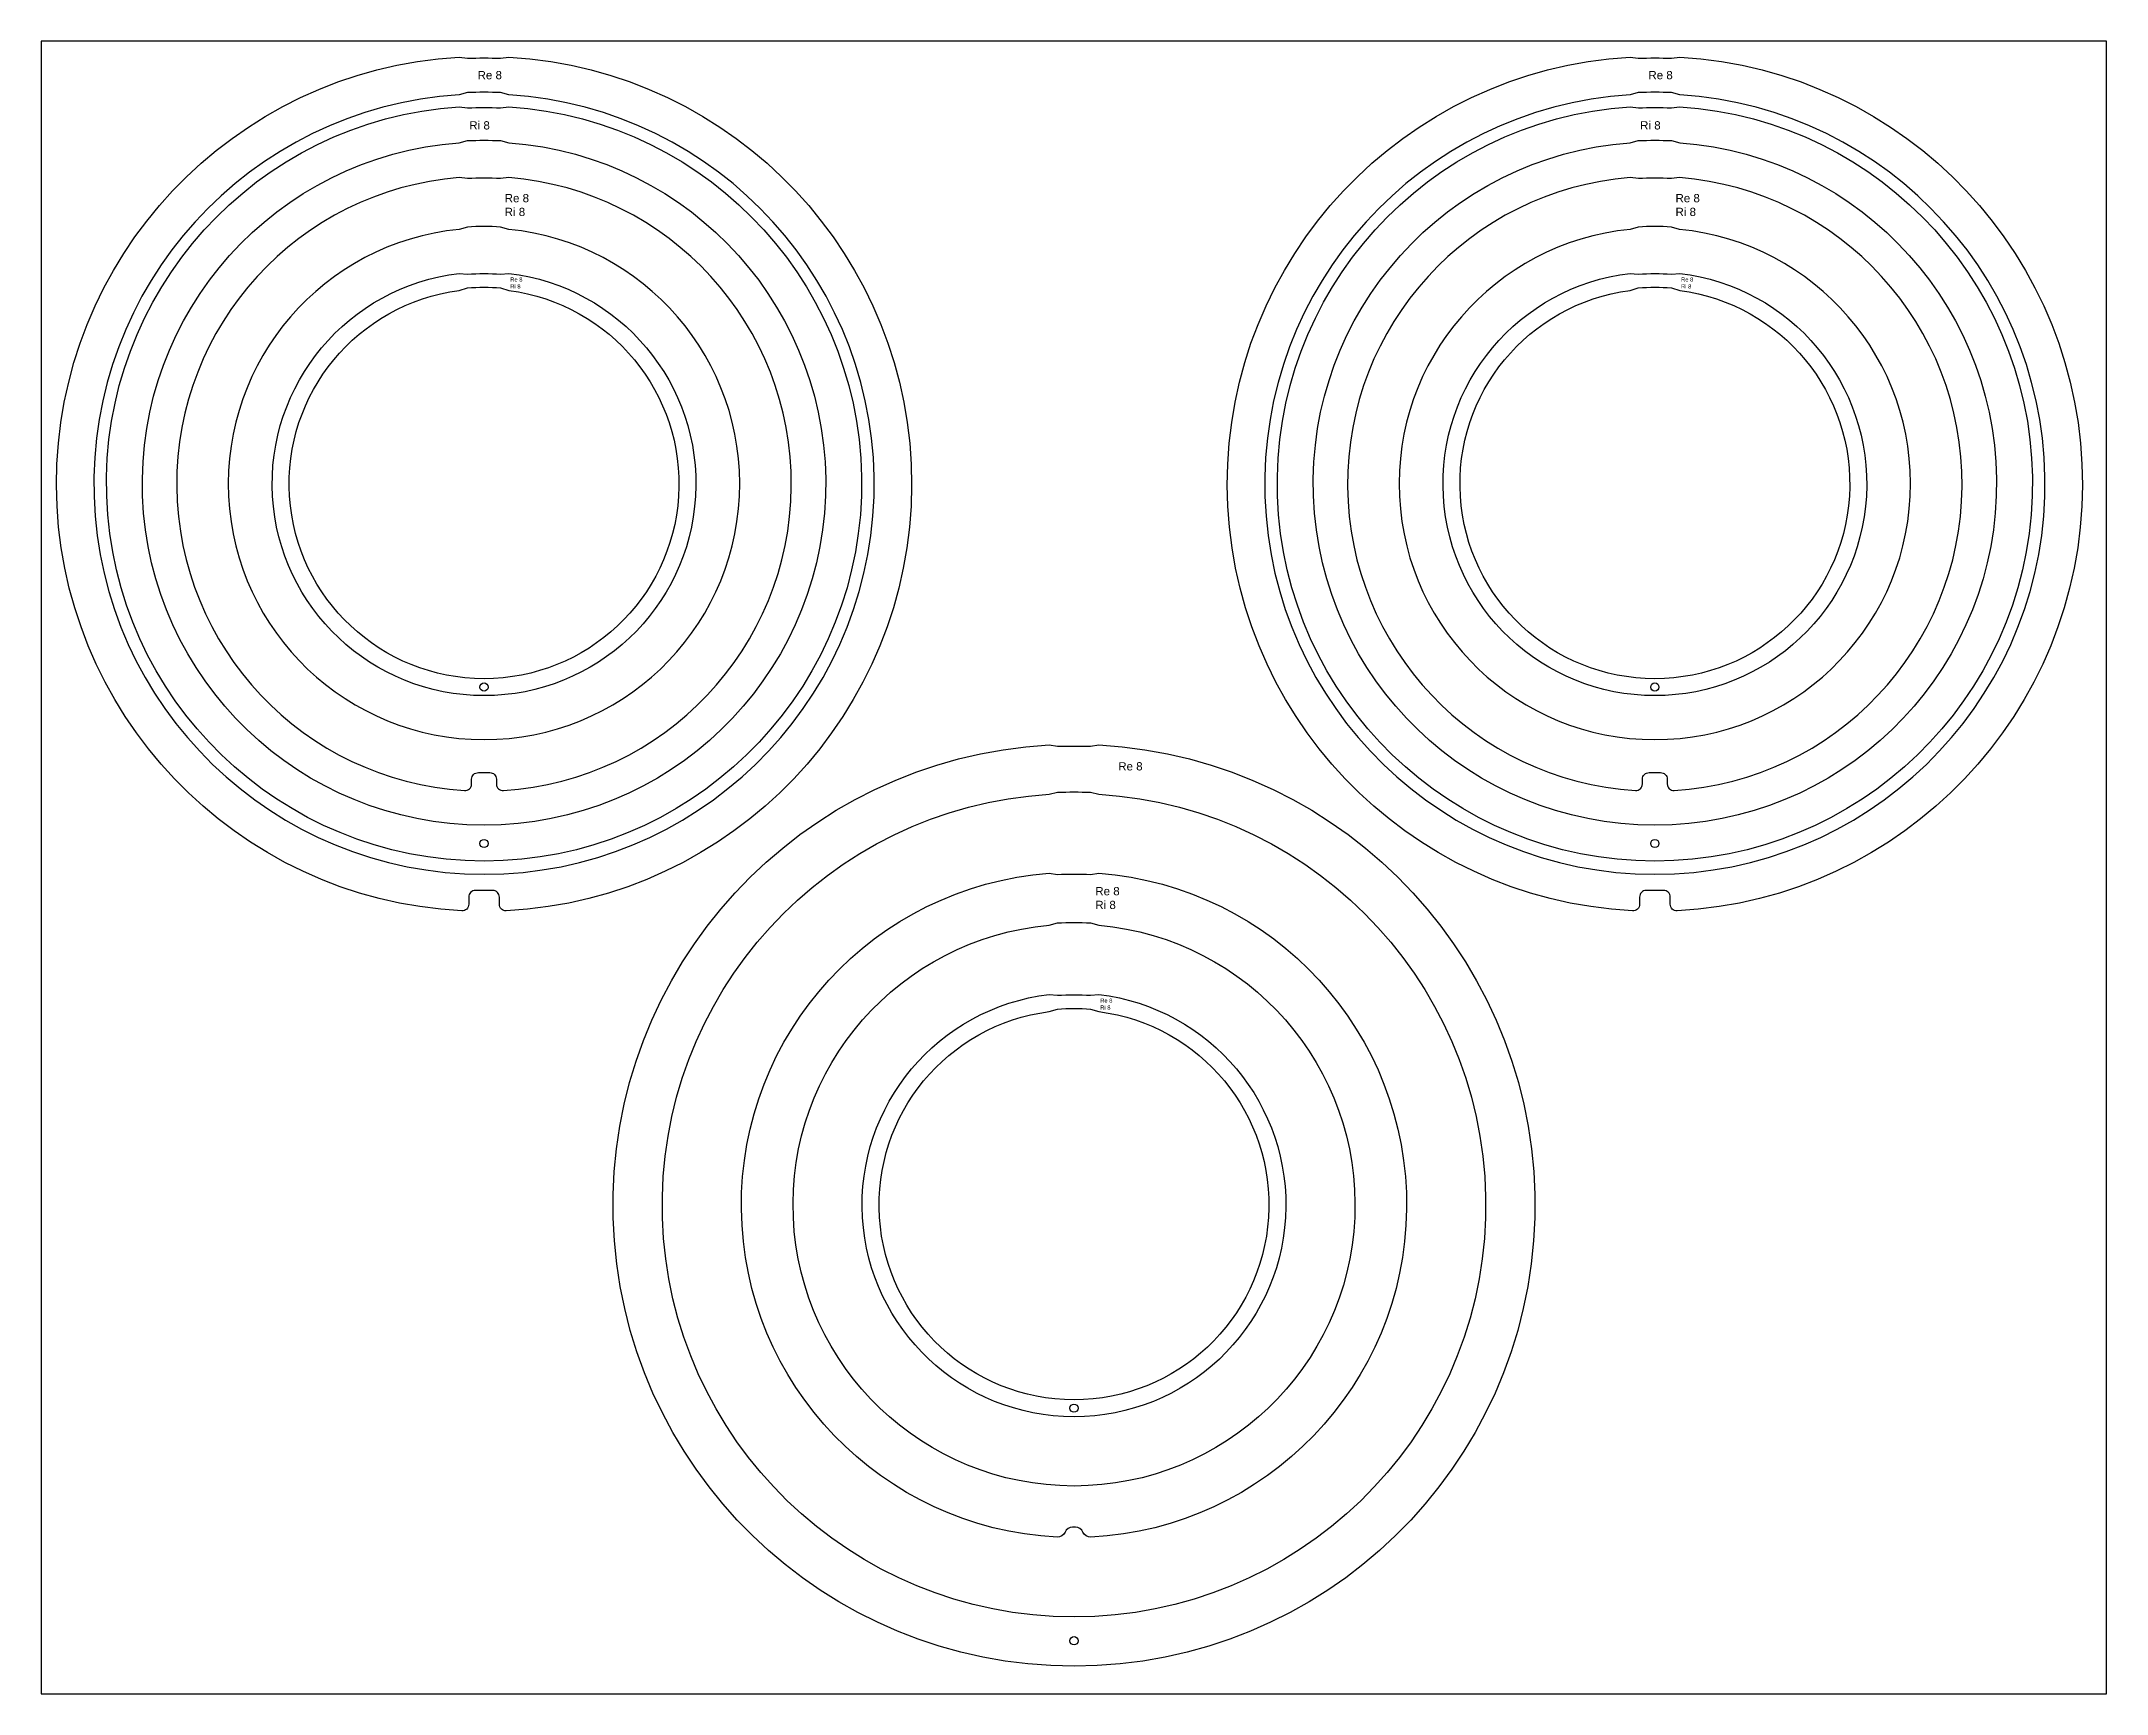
# Model space of a CAD drawing. Header units: millimetres. Extents: x 36282 to 38782, y 168551 to 170551.
import ezdxf

# ---------------------------------------------------------------- set-up
doc = ezdxf.new("R2010")
doc.units = ezdxf.units.MM
for name, color, linetype in [('12688889', 7, 'Continuous'), ('13770337', 7, 'Continuous'), ('13837022', 7, 'Continuous'), ('14050480', 7, 'Continuous'), ('7382856', 7, 'Continuous')]:
    doc.layers.add(name, color=color, linetype=linetype)
doc.styles.get("Standard").update_dxf_attribs({"font": 'arial.ttf'})

msp = doc.modelspace()

# ---------------------------------------------------------------- linework, layer by layer
msp.add_lwpolyline([(36281.9, 168551.2), (38781.9, 168551.2), (38781.9, 170551.2), (36281.9, 170551.2)], close=True)
for points in [[(36787.9, 170472.1), (36797.9, 170470.6, -0.021937), (36837.8, 170470.6), (36847.8, 170472.1, -30.487336)], [(38205.1, 170472.1), (38215.1, 170470.6, -0.021937), (38255, 170470.6), (38265, 170472.1, -30.487336)], [(36787.8, 170428.4), (36797.8, 170431, -0.024144), (36837.9, 170431), (36847.9, 170428.4, -27.488457)], [(38205, 170428.4), (38215, 170431, -0.024144), (38255.1, 170431), (38265.1, 170428.4, -27.488457)]]:
    msp.add_lwpolyline(points, format="xyb", close=True)
for centre in [(36817.8, 169580.3), (38235, 169580.3)]:
    msp.add_circle(centre, 5)
at = {"layer": '12688889'}
for points in [[(36847.9, 170532.2, -0.94639), (36844.8, 169498.7, -0.429553), (36836.4, 169506.7), (36836.4, 169515.5, 0.414214), (36828.4, 169523.5), (36807.3, 169523.5, 0.414214), (36799.3, 169515.5), (36799.3, 169506.7, -0.429553), (36790.9, 169498.7, -0.94639), (36787.8, 170532.2), (36797.8, 170530.7, -0.019425), (36837.9, 170530.7)], [(38265.1, 170532.2, -0.94639), (38262, 169498.7, -0.429553), (38253.6, 169506.7), (38253.6, 169515.5, 0.414214), (38245.5, 169523.5), (38224.5, 169523.5, 0.414214), (38216.5, 169515.5), (38216.5, 169506.7, -0.429553), (38208.1, 169498.7, -0.94639), (38205, 170532.2), (38215, 170530.7, -0.019425), (38255.1, 170530.7)], [(36847.9, 170486.6), (36837.9, 170489.1, 0.021129), (36797.8, 170489.1), (36787.8, 170486.6, 31.401488)], [(38265.1, 170486.6), (38255.1, 170489.1, 0.021129), (38215, 170489.1), (38205, 170486.6, 31.401488)]]:
    msp.add_lwpolyline(points, format="xyb", close=True, dxfattribs=at)
at = {"layer": '13770337'}
msp.add_lwpolyline([(37530.3, 168752.7, 0.29806), (37521.1, 168746.7, -0.312008), (37511.4, 168740.7, -0.939027), (37501.9, 169544.2), (37511.9, 169542.8, -0.025016), (37552, 169542.8), (37562, 169544.2, -0.939027), (37552.5, 168740.7, -0.312008), (37542.8, 168746.7, 0.29806), (37533.6, 168752.7), (37530.3, 168752.7)], format="xyb", dxfattribs=at)
msp.add_lwpolyline([(37501.9, 169481.4), (37511.9, 169484.1, -0.029308), (37552, 169484.1), (37562, 169481.4, -22.589064)], format="xyb", close=True, dxfattribs=at)
at = {"layer": '13837022'}
for points in [[(36787.8, 170270.3), (36797.8, 170269.3, -0.039431), (36837.9, 170269.3), (36847.9, 170270.3, -17.00787)], [(36787.8, 170249.6), (36797.8, 170252.7, -0.04218), (36837.9, 170252.7), (36847.9, 170249.6, -15.636045)], [(38205, 170270.3), (38215, 170269.3, -0.039431), (38255.1, 170269.3), (38265.1, 170270.3, -17.00787)], [(38205, 170249.6), (38215, 170252.7, -0.04218), (38255.1, 170252.7), (38265.1, 170249.6, -15.636045)], [(37501.9, 169397.5), (37511.9, 169396.5, -0.039431), (37552, 169396.5), (37562, 169397.5, -17.00787)], [(37501.9, 169376.8), (37511.9, 169379.9, -0.04218), (37552, 169379.9), (37562, 169376.8, -15.636045)]]:
    msp.add_lwpolyline(points, format="xyb", close=True, dxfattribs=at)
for centre in [(36817.8, 169769.6), (38235, 169769.6), (37531.9, 168896.8)]:
    msp.add_circle(centre, 5, dxfattribs=at)
at = {"layer": '14050480'}
for points in [[(37501.9, 169699.5), (37511.9, 169697.9, -0.018024), (37552, 169697.9), (37562, 169699.5, -37.106384)], [(37501.9, 169639.8), (37511.9, 169642.3, -0.020028), (37552, 169642.3), (37562, 169639.8, -33.136488)]]:
    msp.add_lwpolyline(points, format="xyb", close=True, dxfattribs=at)
msp.add_circle((37532, 168615.3), 5, dxfattribs=at)
at = {"layer": '7382856'}
for points in [[(36787.9, 170386.3, 0.930507), (36794.3, 169644.3, 0.432857), (36802.8, 169652.3), (36802.8, 169658.1, -0.419961), (36811, 169666.1, 0.009791), (36824.7, 169666.1, -0.419961), (36832.8, 169658.1), (36832.8, 169652.3, 0.432857), (36841.3, 169644.3, 0.930507), (36847.8, 170386.3), (36837.8, 170385, 0.02702), (36797.9, 170385)], [(38205, 170386.3, 0.930507), (38211.5, 169644.3, 0.432857), (38220, 169652.3), (38220, 169658.1, -0.419961), (38228.2, 169666.1, 0.009791), (38241.9, 169666.1, -0.419961), (38250, 169658.1), (38250, 169652.3, 0.432857), (38258.5, 169644.3, 0.930507), (38265, 170386.3), (38255, 170385, 0.02702), (38215.1, 170385)], [(36797.8, 170326.4), (36787.8, 170323.6, 20.584754), (36847.8, 170323.6), (36837.8, 170326.4, 0.032136)], [(38215, 170326.4), (38205, 170323.6, 20.584754), (38265, 170323.6), (38255, 170326.4, 0.032136)]]:
    msp.add_lwpolyline(points, format="xyb", close=True, dxfattribs=at)

# ---------------------------------------------------------------- texts
at = {"color": 30, "char_height": 10, "attachment_point": 1}
for s, insert in [('Re 8', (36810, 170515.3)), ('Re 8', (38227.2, 170515.3)), ('Ri 8', (36800, 170454.5)), ('Ri 8', (38217.2, 170454.5))]:
    msp.add_mtext_dynamic_manual_height_columns(s, width=43.192, gutter_width=12.5, heights=[0], dxfattribs=dict(at, insert=insert))
at = {"attachment_point": 1}
for s, width, insert, char_height in [('Re 8\\PRi 8', 36.188, (36842.8, 170366.4), 10), ('Re 8\\PRi 8', 36.188, (38260, 170366.4), 10), ('Re 8\\PRi 8', 35.453, (36849.6, 170265.4), 5), ('Re 8\\PRi 8', 35.453, (38266.8, 170265.4), 5), ('Re 8', 52.298, (37585.5, 169678.7), 10), ('Re 8\\PRi 8', 53.495, (37557.7, 169527.6), 10), ('Re 8\\PRi 8', 35.453, (37563.7, 169392.6), 5)]:
    msp.add_mtext_dynamic_manual_height_columns(s, width=width, gutter_width=12.5, heights=[0], dxfattribs=dict(at, insert=insert, char_height=char_height))

doc.saveas('drawing.dxf')
